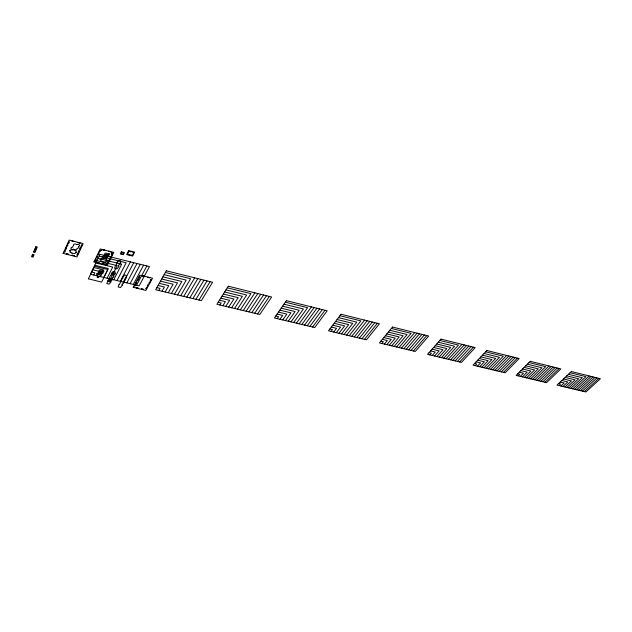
<?xml version="1.0" encoding="UTF-8"?>
<svg xmlns="http://www.w3.org/2000/svg" width="632" height="632" viewBox="0 0 632 632"><rect width="100%" height="100%" fill="white"/><g stroke="black" fill="none" stroke-linecap="round" stroke-linejoin="round"><path stroke-width="0.95" d="M93.741 275.031L94.832 272.803L91.458 271.997M97.107 275.829L99.295 271.373L92.549 269.753M100.449 276.626L103.766 269.935L93.639 267.494M108.57 260.89L109.257 259.523L109.731 259.641L109.044 261.008M103.79 277.416L108.238 268.505L94.737 265.227M107.116 278.206L112.717 267.067L95.843 262.952M110.426 278.996L117.204 265.637L96.949 260.668M113.736 279.779L121.692 264.2L98.063 258.37M117.023 280.561L126.179 262.754L99.177 256.071M120.309 281.343L130.397 261.861M123.58 282.117L133.708 262.683M126.842 282.891L137.018 263.505M130.089 283.665L140.312 264.326M133.328 284.44L143.598 265.14M136.559 285.206L146.869 265.961M158.861 290.507L160.054 288.382L156.894 287.623M162.005 291.249L164.407 286.999L158.087 285.482M165.142 291.992L168.76 285.625L159.28 283.334M168.262 292.735L173.121 284.242L160.481 281.177M171.383 293.477L177.481 282.867L161.689 279.012M174.487 294.22L181.85 281.485L162.906 276.84M177.576 294.954L186.227 280.102L164.123 274.651M180.665 295.681L190.603 278.72L165.347 272.455M183.738 296.416L194.68 277.851M186.803 297.143L197.784 278.617M189.861 297.87L200.873 279.391M192.902 298.596L203.962 280.158M195.936 299.315L207.035 280.924M198.969 300.034L210.101 281.682M219.881 305.003L221.161 302.973L218.198 302.27M222.835 305.706L225.403 301.646L219.478 300.224M225.774 306.402L229.653 300.318L220.766 298.178M228.705 307.097L233.903 298.991L222.053 296.116M231.628 307.792L238.161 297.664L223.349 294.054M234.543 308.487L242.419 296.329L224.652 291.976M237.45 309.174L246.685 295.002L225.964 289.891M240.342 309.862L250.951 293.667L227.275 287.805M243.233 310.549L254.893 292.829M246.109 311.236L257.809 293.548M248.976 311.916L260.708 294.275M251.836 312.595L263.599 294.994M254.688 313.275L266.483 295.705M257.532 313.946L269.358 296.424M277.187 318.615L278.538 316.679L275.75 316.016M279.96 319.279L282.678 315.4L277.108 314.065M282.725 319.934L286.825 314.12L278.467 312.105M285.482 320.59L290.973 312.84L279.834 310.138M288.224 321.246L295.12 311.552L281.208 308.163M290.965 321.893L299.276 310.273L282.591 306.18M293.698 322.541L303.439 308.985L283.973 304.19M296.424 323.189L307.602 307.697L285.364 302.191M98.434 274.446L98.584 273.917A1.067 0.711 2.1 0 0 97.146 273.372A1.067 0.711 2.1 0 0 96.641 274.399A1.067 0.711 2.1 0 0 98.252 274.588L98.379 274.493M299.141 323.837L311.426 306.883M301.843 324.477L314.159 307.563M304.545 325.117L316.885 308.242M307.231 325.757L319.61 308.922M309.917 326.396L322.32 309.593M312.595 327.028L325.022 310.265M331.097 331.429L332.511 329.572L329.888 328.948M333.704 332.045L336.556 328.332L331.31 327.076M336.311 332.669L340.601 327.1L332.74 325.204M338.91 333.285L344.653 325.859L334.17 323.315M341.493 333.901L348.706 324.627L335.608 321.427M344.077 334.51L352.759 323.387L337.053 319.531M346.652 335.126L356.819 322.146L338.499 317.627M349.22 335.734L360.88 320.898L339.953 315.716M351.779 336.343L364.593 320.108M354.331 336.951L367.168 320.748M356.875 337.551L369.736 321.388M359.411 338.152L372.295 322.028M361.938 338.76L374.847 322.66M364.459 339.352L377.391 323.292M381.91 343.5L383.379 341.722L380.906 341.13M384.375 344.085L387.329 340.53L382.384 339.337M386.831 344.669L391.279 339.329L383.869 337.543M389.28 345.254L395.237 338.136L385.354 335.734M391.722 345.83L399.195 336.935L386.847 333.925M394.163 346.415L403.153 335.742L388.34 332.108M396.588 346.992L407.119 334.541L389.849 330.283M399.013 347.568L411.084 333.341L391.358 328.45M401.423 348.137L414.687 332.566M403.832 348.714L417.12 333.175M406.234 349.283L419.537 333.775M408.627 349.852L421.955 334.375M411.021 350.42L424.364 334.976M413.399 350.981L426.766 335.576M429.886 354.9L431.403 353.193L429.065 352.632M432.217 355.453L435.258 352.032L430.589 350.91M434.532 356.006L439.122 350.878L432.114 349.188M436.854 356.559L442.985 349.717L433.655 347.458M439.161 357.104L446.856 348.564L435.187 345.72M441.46 357.649L450.727 347.403L436.736 343.974M443.759 358.194L454.598 346.241L438.284 342.22M446.05 358.739L458.477 345.08L439.84 340.458M448.333 359.284L461.976 344.329M450.608 359.829L464.267 344.898M452.883 360.366L466.558 345.467M455.143 360.904L468.841 346.036M457.402 361.441L471.117 346.605M459.654 361.978L473.384 347.166M475.256 365.683L476.812 364.04L474.6 363.511M477.46 366.205L480.581 362.918L476.165 361.852M479.656 366.726L484.357 361.796L477.729 360.193M481.845 367.247L488.133 360.675L479.301 358.534M484.033 367.769L491.917 359.553L480.881 356.859M486.213 368.282L495.701 358.423L482.469 355.184M488.386 368.804L499.485 357.301L484.057 353.501M490.558 369.317L503.277 356.179L485.653 351.811M492.715 369.831L506.682 355.453M494.872 370.344L508.847 355.99M497.029 370.858L511.019 356.527M499.169 371.363L513.176 357.064M501.31 371.869L515.333 357.601M503.443 372.382L517.474 358.139M518.224 375.89L519.812 374.31L517.719 373.804M520.31 376.388L523.501 373.22L519.314 372.216M522.395 376.885L527.191 372.137L520.91 370.621M524.473 377.375L530.888 371.047L522.522 369.017M526.543 377.865L534.585 369.957L524.133 367.405M528.613 378.363L538.282 368.867L525.745 365.794M530.675 378.852L541.987 367.777L527.372 364.174M532.729 379.334L545.692 366.686L529 362.547M534.783 379.824L549.011 365.975M536.829 380.314L551.064 366.489M538.867 380.796L553.119 367.002M540.897 381.278L555.165 367.508M542.928 381.76L557.203 368.014M544.95 382.242L559.241 368.519M558.972 385.575L560.592 384.051L558.609 383.577M560.955 386.049L564.202 382.992L560.229 382.036M562.938 386.515L567.812 381.941L561.856 380.503M564.905 386.982L571.431 380.883L563.491 378.955M566.88 387.448L575.049 379.824L565.127 377.407M568.84 387.922L578.667 378.766L566.778 375.85M570.799 388.38L582.293 377.707L568.429 374.294M572.75 388.846L585.919 376.648L570.08 372.722M574.693 389.312L589.143 375.961M576.637 389.77L591.102 376.443M578.572 390.228L593.045 376.933M580.508 390.695L594.989 377.415M582.435 391.145L596.924 377.897M584.355 391.603L598.86 378.378M110.158 281.193L110.173 281.343A0.837 0.561 1.3 0 1 108.878 281.753A0.837 0.561 1.3 0 1 108.965 280.79A0.837 0.561 1.3 0 1 110.173 281.343M129.141 254.546L128.983 254.909L130.318 255.249L130.532 254.838L132.475 255.249L133.81 252.674L131.006 251.41L130.792 251.828L128.841 251.41L127.514 254.001L129.141 254.546M63.129 253.361L76.978 256.932L83.14 243.636L69.149 240.113L63.129 253.361M69.488 250.699L69.923 250.762L69.488 250.699M76.219 252.358L76.646 252.421L76.219 252.358M88.369 278.815L101.634 282.109L107.906 269.54L94.516 266.293L88.369 278.815M93.923 261.909L107.345 265.361L113.792 252.389L100.235 248.984L93.923 261.909M95.645 261.427L96.325 261.593L95.685 261.372M101.033 250.288L101.744 250.398L101.033 250.288M100.093 259.262L100.772 259.436L100.133 259.207M104.327 257.074L103.972 257.572A1.074 0.735 2.3 0 1 102.337 257.374A1.074 0.735 2.3 0 1 102.858 256.315A1.074 0.735 2.3 0 1 104.312 256.876L104.327 257.074M105.892 263.939L106.587 264.042L105.892 263.939M106.611 260.874L107.306 260.977L106.611 260.874M111.366 252.879L112.061 252.982L111.366 252.879M133.21 287.284L145.874 290.443L152.517 278.183L139.751 275.149L133.21 287.284M31.995 255.842L31.6 256.782L33.038 257.121L33.433 256.189L31.995 255.842M32.635 254.309L32.24 255.249L33.678 255.597L34.073 254.657L32.635 254.309M33.907 251.283L33.512 252.231L34.95 252.579L35.352 251.631L33.907 251.283M34.547 249.766L34.144 250.714L35.59 251.062L35.984 250.114L34.547 249.766M35.179 248.258L34.776 249.206L36.222 249.561L36.624 248.613L35.179 248.258M35.827 246.709L35.431 247.665L36.869 248.013L37.272 247.057L35.827 246.709M64.883 250.659L64.251 252.073L64.748 252.192L65.38 250.786L64.883 250.659M66.163 247.823L65.523 249.245L66.012 249.371L66.652 247.949L66.163 247.823M67.569 244.695L66.929 246.117L67.419 246.243L68.066 244.813L67.569 244.695M68.856 241.827L68.209 243.265L68.706 243.383L69.354 241.953L68.856 241.827M66.368 253.788L68.477 254.301L66.368 253.788M72.127 241.053L74.252 241.582L72.127 241.053M71.139 249.64L69.947 252.271L71.914 252.832L71.716 253.25L75.121 253.543L76.33 250.92L73.162 249.585L72.822 250.011L71.139 249.64M72.111 255.194L74.205 255.707L72.111 255.194M77.926 242.506L80.043 243.043L77.926 242.506M77.436 253.748L76.788 255.146L77.278 255.273L77.926 253.874L77.436 253.748M78.739 250.944L78.084 252.35L78.573 252.468L79.229 251.062L78.739 250.944M80.177 247.839L79.521 249.253L80.011 249.371L80.667 247.957L80.177 247.839M81.489 244.995L80.833 246.417L81.323 246.543L81.978 245.121L81.489 244.995M95.732 259.27L95.069 260.653L95.543 260.763L96.214 259.389L95.732 259.27M97.067 256.505L96.396 257.896L96.878 258.006L97.549 256.624L97.067 256.505M98.545 253.448L97.873 254.838L98.355 254.965L99.026 253.566L98.545 253.448M99.896 250.651L99.216 252.057L99.698 252.176L100.377 250.778L99.896 250.651M100.03 254.309L90.376 274.233L139.135 285.814L149.476 266.609L100.03 254.309M97.083 262.32L99.121 262.817L97.083 262.32M103.119 249.893L105.173 250.406L103.119 249.893M101.807 258.243L100.551 260.818L102.455 261.356L102.258 261.767L105.576 262.051L106.84 259.491L103.782 258.196L103.443 258.607L101.807 258.243M102.645 263.678L104.675 264.176L102.645 263.678M108.736 251.299L110.782 251.812L108.736 251.299M107.898 262.264L107.219 263.623L107.693 263.742L108.364 262.375L107.898 262.264M110.758 256.489L110.071 257.872L110.545 257.99L111.232 256.608L110.758 256.489M112.133 253.716L111.445 255.107L111.919 255.225L112.607 253.843L112.133 253.716M121.36 251.789L120.293 253.914L123.382 254.688L124.457 252.571L121.36 251.789M107.748 280.845L106.887 283.578L109.194 284.123L111.185 281.659L110.529 281.501L111.193 280.189L111.856 280.347L112.528 279.028L111.864 278.87L112.67 277.29L113.333 277.448L114.005 276.121L113.341 275.963L114.021 274.636L114.676 274.794L115.356 273.466L114.692 273.3L115.372 271.965L113.041 271.405L112.37 272.74L111.904 272.629L111.224 273.964L111.69 274.075L111.019 275.41L110.553 275.299L108.214 280.956L107.748 280.845M115.474 265.527L114.582 268.339L116.912 268.908L118.95 266.38L118.287 266.214L119.48 263.868L120.143 264.034L120.838 262.667L120.167 262.509L120.554 260.708L118.516 260.558L117.821 261.925L117.355 261.806L115.948 265.637L115.474 265.527M113.065 273.269L112.567 274.241L113.294 274.422L113.792 273.443L113.065 273.269M128.659 250.564L126.621 254.57L132.609 256.079L134.671 252.097L128.659 250.564M119.085 284.321L118.192 287.023L120.475 287.552L122.474 285.119L121.826 284.969L122.497 283.665L123.153 283.815L123.833 282.512L123.177 282.362L123.998 280.79L124.654 280.948L125.334 279.636L124.678 279.478L125.365 278.167L126.021 278.325L126.708 277.006L126.052 276.848L126.74 275.528L124.441 274.967L123.754 276.295L123.295 276.184L122.608 277.503L123.074 277.614L122.387 278.933L121.929 278.823L119.535 284.424L119.085 284.321M135.035 284.811L134.347 286.106L134.798 286.209L135.493 284.913L135.035 284.811M136.425 282.212L135.73 283.515L136.18 283.618L136.875 282.322L136.425 282.212M137.958 279.344L137.263 280.648L137.713 280.758L138.416 279.447L137.958 279.344M139.364 276.713L138.661 278.033L139.111 278.143L139.814 276.824L139.364 276.713M136.204 287.655L138.124 288.113L136.204 287.655M142.469 275.979L144.412 276.453L142.469 275.979M141.457 288.895L143.377 289.353L141.457 288.895M147.77 277.274L149.697 277.74L147.77 277.274M146.529 287.536L145.826 288.824L146.972 287.647L146.529 287.536M147.935 284.969L147.232 286.257L148.378 285.072L147.935 284.969M149.492 282.117L148.781 283.413L149.231 283.523L149.942 282.228L149.492 282.117M150.914 279.518L150.203 280.821L150.653 280.924L151.364 279.628L150.914 279.518M166.279 270.788L155.701 289.756L201.379 300.603L212.542 282.291L166.279 270.788M228.278 286.201L216.918 304.3L259.799 314.483L271.657 296.993L228.278 286.201M286.422 300.666L274.399 317.959L314.728 327.542L327.178 310.802L286.422 300.666M341.067 314.254L328.474 330.805L366.473 339.834L379.421 323.797L341.067 314.254M392.512 327.052L379.437 342.915L415.303 351.439L428.678 336.05L392.512 327.052M441.025 339.123L427.548 354.347L461.455 362.405L475.193 347.616L441.025 339.123M486.869 350.523L473.044 365.154L505.15 372.785L519.188 358.557L486.869 350.523M530.24 361.307L516.131 375.392L546.569 382.629L560.868 368.93L530.24 361.307M571.344 371.529L556.99 385.101L585.896 391.966L600.4 378.758L571.344 371.529M76.859 244.576L76.527 244.624A1.627 1.114 4.2 0 0 74.339 244.078A1.627 1.114 4.2 0 0 73.66 245.556L73.517 245.88A1.619 1.106 4.2 0 0 72.696 247.08L72.569 247.246A1.619 1.106 4.2 0 0 70.997 248.676A1.619 1.106 4.2 0 0 73.612 249.206L73.936 249.158A1.619 1.106 4 0 0 75.927 249.751A1.619 1.106 4 0 0 76.938 248.502L77.064 248.337A1.619 1.106 4 0 0 78.558 246.772L78.321 246.527A1.619 1.106 4 0 0 79.387 244.971A1.619 1.106 4 0 0 76.859 244.576M99.271 274.525L99.224 274.343A1.059 0.711 2 0 1 100.709 273.703A1.059 0.711 2 0 1 100.986 274.896A1.059 0.711 2 0 1 99.271 274.525M104.999 257.516L104.959 257.327A1.074 0.735 2.2 0 1 106.468 256.671A1.074 0.735 2.2 0 1 106.737 257.903A1.074 0.735 2.2 0 1 104.999 257.516M100.338 272.724L100.322 272.534A1.059 0.711 2.1 0 0 98.647 272.076A1.059 0.711 2.1 0 0 98.774 273.277A1.059 0.711 2.1 0 0 100.338 272.724M106.097 255.652L106.081 255.454A1.074 0.735 2.3 0 0 104.383 254.973A1.074 0.735 2.3 0 0 104.509 256.221A1.074 0.735 2.3 0 0 106.097 255.652M109.605 280.308A0.837 0.561 1.3 0 0 110.908 279.897A0.837 0.561 1.3 0 0 109.699 279.344A0.837 0.561 1.3 0 0 109.605 280.308M99.532 271.539A1.067 0.719 2.1 0 0 101.183 271.017A1.067 0.719 2.1 0 0 99.635 270.306A1.067 0.719 2.1 0 0 99.532 271.539M102.281 271.847A1.067 0.711 1.9 0 0 103.925 271.325A1.067 0.711 1.9 0 0 102.392 270.615A1.067 0.711 1.9 0 0 102.281 271.847M101.444 273.545A1.059 0.711 1.9 0 0 103.087 273.024A1.059 0.711 1.9 0 0 101.547 272.321A1.059 0.711 1.9 0 0 101.444 273.545M97.533 277.551A0.845 0.569 2 0 0 98.845 277.132A0.845 0.569 2 0 0 97.612 276.571A0.845 0.569 2 0 0 97.533 277.551M121.763 253.859A1.09 0.75 1.4 0 0 123.461 253.306A1.09 0.75 1.4 0 0 121.897 252.555A1.09 0.75 1.4 0 0 121.763 253.859M108.072 254.759A1.074 0.743 2.1 0 0 109.747 254.222A1.074 0.743 2.1 0 0 108.191 253.479A1.074 0.743 2.1 0 0 108.072 254.759M105.291 254.427A1.082 0.743 2.3 0 0 106.958 253.89A1.082 0.743 2.3 0 0 105.402 253.148A1.082 0.743 2.3 0 0 105.291 254.427M107.211 256.513A1.074 0.735 2.1 0 0 108.878 255.976A1.074 0.735 2.1 0 0 107.322 255.241A1.074 0.735 2.1 0 0 107.211 256.513"/></g></svg>
